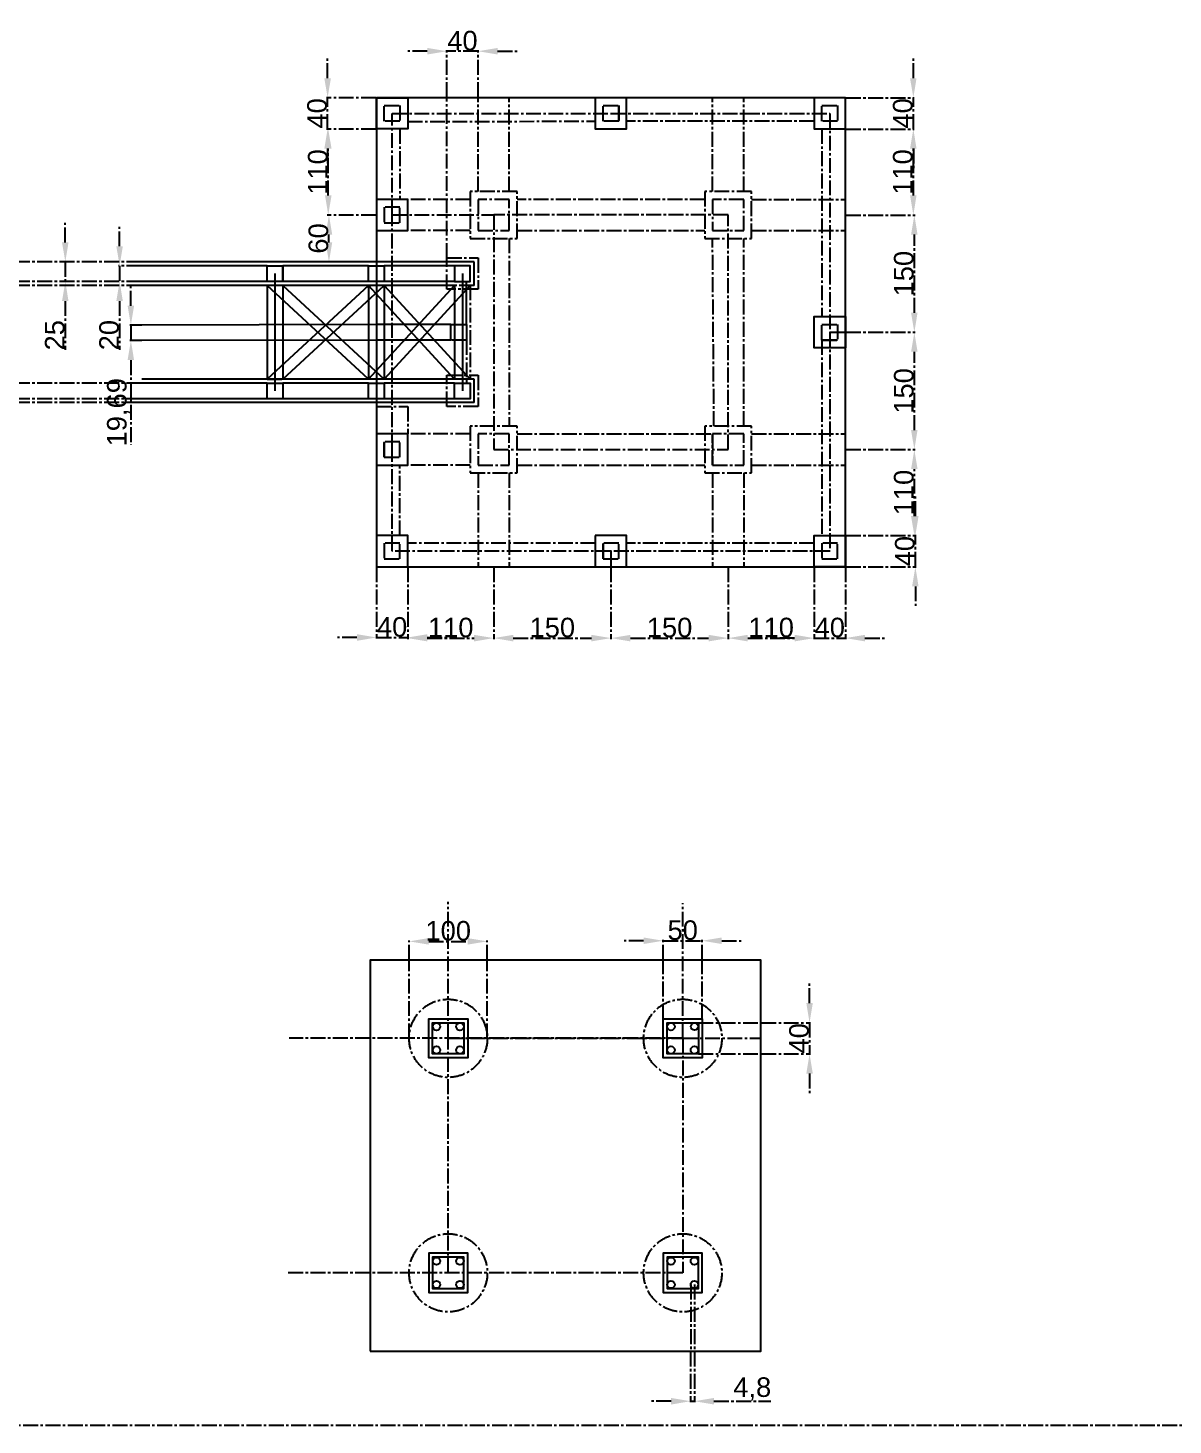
# Model space of a CAD drawing. Header units: centimetres. Extents: x -483 to 5478, y -332 to 3204.
# Drawn here: x 2526 to 3991, y -332 to 1455 of the extents above; entities that cross this region are included whole.
import ezdxf

# ---------------------------------------------------------------- set-up
doc = ezdxf.new("R2010")
doc.units = ezdxf.units.CM
doc.linetypes.add('AXES2', pattern=[28.575, 19.05, -3.175, 3.175, -3.175])
doc.styles.get("Standard").update_dxf_attribs({"font": 'arial.ttf'})
doc.dimstyles.new('ISO-25', dxfattribs={"dimtxt": 25, "dimasz": 25, "dimexe": 1.25, "dimexo": 0.625, "dimtad": 1, "dimtxsty": 'Standard', "dimcen": 2.5, "dimadec": 0, "dimazin": 0, "dimtfac": 1, "dimtmove": 0, "dimatfit": 3, "dimfxl": 1, "dimarcsym": 0})

# ---------------------------------------------------------------- blocks, each defined once
blk = doc.blocks.new('*D61')
at = {"color": 0, "linetype": 'AXES2', "lineweight": -2, "transparency": 16777216}
for p, q in [((3013.6, 263.2), (3013.6, 287.9)), ((3038.6, 286.6), (3088.6, 286.6)), ((3113.6, 263.2), (3113.6, 287.9))]:
    blk.add_line(p, q, dxfattribs=at)
at = {"color": 0, "linetype": 'AXES2', "transparency": 16777216}
for points in [[(3038.6, 290.8), (3038.6, 282.5), (3013.6, 286.6)], [(3088.6, 290.8), (3088.6, 282.5), (3113.6, 286.6)]]:
    blk.add_solid(points, dxfattribs=at)
at = {"layer": 'Defpoints', "color": 0, "linetype": 'AXES2', "transparency": 16777216}
for p in [(3113.6, 286.6), (3013.6, 262.6), (3113.6, 262.6)]:
    blk.add_point(p, dxfattribs=at)
at = {"color": 0, "linetype": 'AXES2', "transparency": 16777216, "insert": (3063.6, 300), "char_height": 25, "attachment_point": 5}
blk.add_mtext('100', dxfattribs=at)
blk = doc.blocks.new('*D62')
at = {"color": 0, "linetype": 'AXES2', "lineweight": -2, "transparency": 16777216}
for p, q in [((3313.6, 287.4), (3288.6, 287.4)), ((3338.6, 263.2), (3338.6, 288.7)), ((3338.6, 287.4), (3388.6, 287.4)), ((3388.6, 263.2), (3388.6, 288.7)), ((3413.6, 287.4), (3438.6, 287.4))]:
    blk.add_line(p, q, dxfattribs=at)
at = {"color": 0, "linetype": 'AXES2', "transparency": 16777216}
for points in [[(3313.6, 291.6), (3313.6, 283.2), (3338.6, 287.4)], [(3413.6, 291.6), (3413.6, 283.2), (3388.6, 287.4)]]:
    blk.add_solid(points, dxfattribs=at)
at = {"layer": 'Defpoints', "color": 0, "linetype": 'AXES2', "transparency": 16777216}
for p in [(3388.6, 287.4), (3338.6, 262.6), (3388.6, 262.6)]:
    blk.add_point(p, dxfattribs=at)
at = {"color": 0, "linetype": 'AXES2', "transparency": 16777216, "insert": (3363.6, 300.8), "char_height": 25, "attachment_point": 5}
blk.add_mtext('50', dxfattribs=at)
blk = doc.blocks.new('*D63')
at = {"color": 0, "linetype": 'AXES2', "lineweight": -2, "transparency": 16777216}
for p, q in [((3525.9, 207.6), (3525.9, 232.6)), ((3464.3, 182.6), (3527.2, 182.6)), ((3525.9, 182.6), (3525.9, 142.6)), ((3464.3, 142.6), (3527.2, 142.6)), ((3525.9, 117.6), (3525.9, 92.6))]:
    blk.add_line(p, q, dxfattribs=at)
at = {"color": 0, "linetype": 'AXES2', "transparency": 16777216}
for points in [[(3521.8, 207.6), (3530.1, 207.6), (3525.9, 182.6)], [(3521.8, 117.6), (3530.1, 117.6), (3525.9, 142.6)]]:
    blk.add_solid(points, dxfattribs=at)
at = {"layer": 'Defpoints', "color": 0, "linetype": 'AXES2', "transparency": 16777216}
for p in [(3463.6, 182.6), (3463.6, 142.6), (3525.9, 142.6)]:
    blk.add_point(p, dxfattribs=at)
at = {"color": 0, "linetype": 'AXES2', "transparency": 16777216, "insert": (3512.5, 162.6), "char_height": 25, "attachment_point": 5, "rotation": 90}
blk.add_mtext('40', dxfattribs=at)
blk = doc.blocks.new('*D64')
at = {"color": 0, "linetype": 'AXES2', "lineweight": -2, "transparency": 16777216}
for p, q in [((3373.8, -238), (3373.8, -302.8)), ((3378.6, -238), (3378.6, -302.8)), ((3348.8, -301.6), (3323.8, -301.6)), ((3373.8, -301.6), (3378.6, -301.6)), ((3403.6, -301.6), (3476.5, -301.6))]:
    blk.add_line(p, q, dxfattribs=at)
at = {"color": 0, "linetype": 'AXES2', "transparency": 16777216}
for points in [[(3348.8, -297.4), (3348.8, -305.8), (3373.8, -301.6)], [(3403.6, -297.4), (3403.6, -305.8), (3378.6, -301.6)]]:
    blk.add_solid(points, dxfattribs=at)
at = {"layer": 'Defpoints', "color": 0, "linetype": 'AXES2', "transparency": 16777216}
for p in [(3373.8, -237.4), (3378.6, -237.4), (3378.6, -301.6)]:
    blk.add_point(p, dxfattribs=at)
at = {"color": 0, "linetype": 'AXES2', "transparency": 16777216, "insert": (3452.6, -285.9), "char_height": 25, "attachment_point": 5}
blk.add_mtext('4,8', dxfattribs=at)
blk = doc.blocks.new('*D67')
at = {"color": 0, "linetype": 'AXES2', "lineweight": -2, "transparency": 16777216}
for p, q in [((2971.8, 765.1), (2971.8, 674.1)), ((3011.8, 765.1), (3011.8, 674.1)), ((2946.8, 675.3), (2921.8, 675.3)), ((2971.8, 675.3), (3011.8, 675.3)), ((3036.8, 675.3), (3061.8, 675.3))]:
    blk.add_line(p, q, dxfattribs=at)
at = {"color": 0, "linetype": 'AXES2', "transparency": 16777216}
for points in [[(2946.8, 679.5), (2946.8, 671.1), (2971.8, 675.3)], [(3036.8, 679.5), (3036.8, 671.1), (3011.8, 675.3)]]:
    blk.add_solid(points, dxfattribs=at)
at = {"layer": 'Defpoints', "color": 0, "linetype": 'AXES2', "transparency": 16777216}
for p in [(2971.8, 765.7), (3011.8, 765.7), (3011.8, 675.3)]:
    blk.add_point(p, dxfattribs=at)
at = {"color": 0, "linetype": 'AXES2', "transparency": 16777216, "insert": (2991.8, 688.7), "char_height": 25, "attachment_point": 5}
blk.add_mtext('40', dxfattribs=at)
blk = doc.blocks.new('*D68')
at = {"color": 0, "linetype": 'AXES2', "lineweight": -2, "transparency": 16777216}
for p, q in [((3011.8, 765.1), (3011.8, 673.3)), ((3121.8, 765.1), (3121.8, 673.3)), ((3036.8, 674.5), (3096.8, 674.5))]:
    blk.add_line(p, q, dxfattribs=at)
at = {"color": 0, "linetype": 'AXES2', "transparency": 16777216}
for points in [[(3036.8, 678.7), (3036.8, 670.3), (3011.8, 674.5)], [(3096.8, 678.7), (3096.8, 670.3), (3121.8, 674.5)]]:
    blk.add_solid(points, dxfattribs=at)
at = {"layer": 'Defpoints', "color": 0, "linetype": 'AXES2', "transparency": 16777216}
for p in [(3011.8, 765.7), (3121.8, 765.7), (3121.8, 674.5)]:
    blk.add_point(p, dxfattribs=at)
at = {"color": 0, "linetype": 'AXES2', "transparency": 16777216, "insert": (3066.8, 687.9), "char_height": 25, "attachment_point": 5}
blk.add_mtext('110', dxfattribs=at)
blk = doc.blocks.new('*D69')
at = {"color": 0, "linetype": 'AXES2', "lineweight": -2, "transparency": 16777216}
for p, q in [((3121.8, 765.1), (3121.8, 673.3)), ((3271.8, 765.1), (3271.8, 673.3)), ((3146.8, 674.5), (3246.8, 674.5))]:
    blk.add_line(p, q, dxfattribs=at)
at = {"color": 0, "linetype": 'AXES2', "transparency": 16777216}
for points in [[(3146.8, 678.7), (3146.8, 670.3), (3121.8, 674.5)], [(3246.8, 678.7), (3246.8, 670.3), (3271.8, 674.5)]]:
    blk.add_solid(points, dxfattribs=at)
at = {"layer": 'Defpoints', "color": 0, "linetype": 'AXES2', "transparency": 16777216}
for p in [(3121.8, 765.7), (3271.8, 765.7), (3271.8, 674.5)]:
    blk.add_point(p, dxfattribs=at)
at = {"color": 0, "linetype": 'AXES2', "transparency": 16777216, "insert": (3196.8, 687.9), "char_height": 25, "attachment_point": 5}
blk.add_mtext('150', dxfattribs=at)
blk = doc.blocks.new('*D70')
at = {"color": 0, "linetype": 'AXES2', "lineweight": -2, "transparency": 16777216}
for p, q in [((3271.8, 765.1), (3271.8, 673.3)), ((3421.8, 765.1), (3421.8, 673.3)), ((3296.8, 674.5), (3396.8, 674.5))]:
    blk.add_line(p, q, dxfattribs=at)
at = {"color": 0, "linetype": 'AXES2', "transparency": 16777216}
for points in [[(3296.8, 678.7), (3296.8, 670.3), (3271.8, 674.5)], [(3396.8, 678.7), (3396.8, 670.3), (3421.8, 674.5)]]:
    blk.add_solid(points, dxfattribs=at)
at = {"layer": 'Defpoints', "color": 0, "linetype": 'AXES2', "transparency": 16777216}
for p in [(3271.8, 765.7), (3421.8, 765.7), (3421.8, 674.5)]:
    blk.add_point(p, dxfattribs=at)
at = {"color": 0, "linetype": 'AXES2', "transparency": 16777216, "insert": (3346.8, 687.9), "char_height": 25, "attachment_point": 5}
blk.add_mtext('150', dxfattribs=at)
blk = doc.blocks.new('*D71')
at = {"color": 0, "linetype": 'AXES2', "lineweight": -2, "transparency": 16777216}
for p, q in [((3421.8, 765.1), (3421.8, 673.3)), ((3531.8, 765.1), (3531.8, 673.3)), ((3446.8, 674.5), (3506.8, 674.5))]:
    blk.add_line(p, q, dxfattribs=at)
at = {"color": 0, "linetype": 'AXES2', "transparency": 16777216}
for points in [[(3446.8, 678.7), (3446.8, 670.3), (3421.8, 674.5)], [(3506.8, 678.7), (3506.8, 670.3), (3531.8, 674.5)]]:
    blk.add_solid(points, dxfattribs=at)
at = {"layer": 'Defpoints', "color": 0, "linetype": 'AXES2', "transparency": 16777216}
for p in [(3421.8, 765.7), (3531.8, 765.7), (3531.8, 674.5)]:
    blk.add_point(p, dxfattribs=at)
at = {"color": 0, "linetype": 'AXES2', "transparency": 16777216, "insert": (3476.8, 687.9), "char_height": 25, "attachment_point": 5}
blk.add_mtext('110', dxfattribs=at)
blk = doc.blocks.new('*D72')
at = {"color": 0, "linetype": 'AXES2', "lineweight": -2, "transparency": 16777216}
for p, q in [((3531.8, 765.1), (3531.8, 673.3)), ((3571.8, 765.1), (3571.8, 673.3)), ((3506.8, 674.5), (3481.8, 674.5)), ((3531.8, 674.5), (3571.8, 674.5)), ((3596.8, 674.5), (3621.8, 674.5))]:
    blk.add_line(p, q, dxfattribs=at)
at = {"color": 0, "linetype": 'AXES2', "transparency": 16777216}
for points in [[(3506.8, 678.7), (3506.8, 670.3), (3531.8, 674.5)], [(3596.8, 678.7), (3596.8, 670.3), (3571.8, 674.5)]]:
    blk.add_solid(points, dxfattribs=at)
at = {"layer": 'Defpoints', "color": 0, "linetype": 'AXES2', "transparency": 16777216}
for p in [(3531.8, 765.7), (3571.8, 765.7), (3571.8, 674.5)]:
    blk.add_point(p, dxfattribs=at)
at = {"color": 0, "linetype": 'AXES2', "transparency": 16777216, "insert": (3551.8, 687.9), "char_height": 25, "attachment_point": 5}
blk.add_mtext('40', dxfattribs=at)
blk = doc.blocks.new('*D73')
at = {"color": 0, "linetype": 'AXES2', "lineweight": -2, "transparency": 16777216}
for p, q in [((3661.3, 830.7), (3661.3, 855.7)), ((3572.4, 805.7), (3662.5, 805.7)), ((3661.3, 765.7), (3661.3, 805.7)), ((3572.4, 765.7), (3662.5, 765.7)), ((3661.3, 740.7), (3661.3, 715.7))]:
    blk.add_line(p, q, dxfattribs=at)
at = {"color": 0, "linetype": 'AXES2', "transparency": 16777216}
for points in [[(3657.1, 830.7), (3665.4, 830.7), (3661.3, 805.7)], [(3657.1, 740.7), (3665.4, 740.7), (3661.3, 765.7)]]:
    blk.add_solid(points, dxfattribs=at)
at = {"layer": 'Defpoints', "color": 0, "linetype": 'AXES2', "transparency": 16777216}
for p in [(3571.8, 805.7), (3661.3, 805.7), (3571.8, 765.7)]:
    blk.add_point(p, dxfattribs=at)
at = {"color": 0, "linetype": 'AXES2', "transparency": 16777216, "insert": (3647.9, 785.7), "char_height": 25, "attachment_point": 5, "rotation": 90}
blk.add_mtext('40', dxfattribs=at)
blk = doc.blocks.new('*D74')
at = {"color": 0, "linetype": 'AXES2', "lineweight": -2, "transparency": 16777216}
for p, q in [((3572.4, 915.7), (3661.2, 915.7)), ((3660, 830.7), (3660, 890.7)), ((3572.4, 805.7), (3661.2, 805.7))]:
    blk.add_line(p, q, dxfattribs=at)
at = {"color": 0, "linetype": 'AXES2', "transparency": 16777216}
for points in [[(3655.8, 890.7), (3664.1, 890.7), (3660, 915.7)], [(3655.8, 830.7), (3664.1, 830.7), (3660, 805.7)]]:
    blk.add_solid(points, dxfattribs=at)
at = {"layer": 'Defpoints', "color": 0, "linetype": 'AXES2', "transparency": 16777216}
for p in [(3571.8, 915.7), (3660, 915.7), (3571.8, 805.7)]:
    blk.add_point(p, dxfattribs=at)
at = {"color": 0, "linetype": 'AXES2', "transparency": 16777216, "insert": (3646.6, 860.7), "char_height": 25, "attachment_point": 5, "rotation": 90}
blk.add_mtext('110', dxfattribs=at)
blk = doc.blocks.new('*D75')
at = {"color": 0, "linetype": 'AXES2', "lineweight": -2, "transparency": 16777216}
for p, q in [((3572.4, 1065.7), (3661.2, 1065.7)), ((3660, 940.7), (3660, 1040.7)), ((3572.4, 915.7), (3661.2, 915.7))]:
    blk.add_line(p, q, dxfattribs=at)
at = {"color": 0, "linetype": 'AXES2', "transparency": 16777216}
for points in [[(3655.8, 1040.7), (3664.1, 1040.7), (3660, 1065.7)], [(3655.8, 940.7), (3664.1, 940.7), (3660, 915.7)]]:
    blk.add_solid(points, dxfattribs=at)
at = {"layer": 'Defpoints', "color": 0, "linetype": 'AXES2', "transparency": 16777216}
for p in [(3571.8, 1065.7), (3660, 1065.7), (3571.8, 915.7)]:
    blk.add_point(p, dxfattribs=at)
at = {"color": 0, "linetype": 'AXES2', "transparency": 16777216, "insert": (3646.6, 990.7), "char_height": 25, "attachment_point": 5, "rotation": 90}
blk.add_mtext('150', dxfattribs=at)
blk = doc.blocks.new('*D76')
at = {"color": 0, "linetype": 'AXES2', "lineweight": -2, "transparency": 16777216}
for p, q in [((3572.4, 1215.7), (3661.2, 1215.7)), ((3660, 1090.7), (3660, 1190.7)), ((3572.4, 1065.7), (3661.2, 1065.7))]:
    blk.add_line(p, q, dxfattribs=at)
at = {"color": 0, "linetype": 'AXES2', "transparency": 16777216}
for points in [[(3655.8, 1190.7), (3664.1, 1190.7), (3660, 1215.7)], [(3655.8, 1090.7), (3664.1, 1090.7), (3660, 1065.7)]]:
    blk.add_solid(points, dxfattribs=at)
at = {"layer": 'Defpoints', "color": 0, "linetype": 'AXES2', "transparency": 16777216}
for p in [(3571.8, 1215.7), (3660, 1215.7), (3571.8, 1065.7)]:
    blk.add_point(p, dxfattribs=at)
at = {"color": 0, "linetype": 'AXES2', "transparency": 16777216, "insert": (3646.6, 1140.7), "char_height": 25, "attachment_point": 5, "rotation": 90}
blk.add_mtext('150', dxfattribs=at)
blk = doc.blocks.new('*D77')
at = {"color": 0, "linetype": 'AXES2', "lineweight": -2, "transparency": 16777216}
for p, q in [((3572.4, 1325.7), (3659.9, 1325.7)), ((3658.7, 1240.7), (3658.7, 1300.7)), ((3572.4, 1215.7), (3659.9, 1215.7))]:
    blk.add_line(p, q, dxfattribs=at)
at = {"color": 0, "linetype": 'AXES2', "transparency": 16777216}
for points in [[(3654.5, 1300.7), (3662.8, 1300.7), (3658.7, 1325.7)], [(3654.5, 1240.7), (3662.8, 1240.7), (3658.7, 1215.7)]]:
    blk.add_solid(points, dxfattribs=at)
at = {"layer": 'Defpoints', "color": 0, "linetype": 'AXES2', "transparency": 16777216}
for p in [(3571.8, 1325.7), (3658.7, 1325.7), (3571.8, 1215.7)]:
    blk.add_point(p, dxfattribs=at)
at = {"color": 0, "linetype": 'AXES2', "transparency": 16777216, "insert": (3645.3, 1270.7), "char_height": 25, "attachment_point": 5, "rotation": 90}
blk.add_mtext('110', dxfattribs=at)
blk = doc.blocks.new('*D78')
at = {"color": 0, "linetype": 'AXES2', "lineweight": -2, "transparency": 16777216}
for p, q in [((3658.7, 1390.7), (3658.7, 1415.7)), ((3572.4, 1365.7), (3659.9, 1365.7)), ((3658.7, 1325.7), (3658.7, 1365.7)), ((3572.4, 1325.7), (3659.9, 1325.7)), ((3658.7, 1300.7), (3658.7, 1275.7))]:
    blk.add_line(p, q, dxfattribs=at)
at = {"color": 0, "linetype": 'AXES2', "transparency": 16777216}
for points in [[(3654.5, 1390.7), (3662.8, 1390.7), (3658.7, 1365.7)], [(3654.5, 1300.7), (3662.8, 1300.7), (3658.7, 1325.7)]]:
    blk.add_solid(points, dxfattribs=at)
at = {"layer": 'Defpoints', "color": 0, "linetype": 'AXES2', "transparency": 16777216}
for p in [(3571.8, 1365.7), (3658.7, 1365.7), (3571.8, 1325.7)]:
    blk.add_point(p, dxfattribs=at)
at = {"color": 0, "linetype": 'AXES2', "transparency": 16777216, "insert": (3645.3, 1345.7), "char_height": 25, "attachment_point": 5, "rotation": 90}
blk.add_mtext('40', dxfattribs=at)
blk = doc.blocks.new('*D79')
at = {"color": 0, "linetype": 'AXES2', "lineweight": -2, "transparency": 16777216}
for p, q in [((3036.8, 1425.2), (3011.8, 1425.2)), ((3061.8, 1366.4), (3061.8, 1426.4)), ((3101.8, 1425.2), (3061.8, 1425.2)), ((3101.8, 1366.4), (3101.8, 1426.4)), ((3126.8, 1425.2), (3151.8, 1425.2))]:
    blk.add_line(p, q, dxfattribs=at)
at = {"color": 0, "linetype": 'AXES2', "transparency": 16777216}
for points in [[(3036.8, 1429.4), (3036.8, 1421), (3061.8, 1425.2)], [(3126.8, 1429.4), (3126.8, 1421), (3101.8, 1425.2)]]:
    blk.add_solid(points, dxfattribs=at)
at = {"layer": 'Defpoints', "color": 0, "linetype": 'AXES2', "transparency": 16777216}
for p in [(3061.8, 1425.2), (3061.8, 1365.7), (3101.8, 1365.7)]:
    blk.add_point(p, dxfattribs=at)
at = {"color": 0, "linetype": 'AXES2', "transparency": 16777216, "insert": (3081.8, 1438.6), "char_height": 25, "attachment_point": 5}
blk.add_mtext('40', dxfattribs=at)
blk = doc.blocks.new('*D80')
at = {"color": 0, "linetype": 'AXES2', "lineweight": -2, "transparency": 16777216}
for p, q in [((2971.2, 1215.7), (2909.7, 1215.7)), ((2911, 1180.7), (2911, 1190.7)), ((2971.2, 1155.7), (2909.7, 1155.7))]:
    blk.add_line(p, q, dxfattribs=at)
at = {"color": 0, "linetype": 'AXES2', "transparency": 16777216}
for points in [[(2906.8, 1190.7), (2915.2, 1190.7), (2911, 1215.7)], [(2906.8, 1180.7), (2915.2, 1180.7), (2911, 1155.7)]]:
    blk.add_solid(points, dxfattribs=at)
at = {"layer": 'Defpoints', "color": 0, "linetype": 'AXES2', "transparency": 16777216}
for p in [(2911, 1215.7), (2971.8, 1215.7), (2971.8, 1155.7)]:
    blk.add_point(p, dxfattribs=at)
at = {"color": 0, "linetype": 'AXES2', "transparency": 16777216, "insert": (2897.6, 1185.7), "char_height": 25, "attachment_point": 5, "rotation": 90}
blk.add_mtext('60', dxfattribs=at)
blk = doc.blocks.new('*D81')
at = {"color": 0, "linetype": 'AXES2', "lineweight": -2, "transparency": 16777216}
for p, q in [((2971.2, 1325.7), (2908.9, 1325.7)), ((2910.1, 1240.7), (2910.1, 1300.7)), ((2971.2, 1215.7), (2908.9, 1215.7))]:
    blk.add_line(p, q, dxfattribs=at)
at = {"color": 0, "linetype": 'AXES2', "transparency": 16777216}
for points in [[(2906, 1300.7), (2914.3, 1300.7), (2910.1, 1325.7)], [(2906, 1240.7), (2914.3, 1240.7), (2910.1, 1215.7)]]:
    blk.add_solid(points, dxfattribs=at)
at = {"layer": 'Defpoints', "color": 0, "linetype": 'AXES2', "transparency": 16777216}
for p in [(2910.1, 1325.7), (2971.8, 1325.7), (2971.8, 1215.7)]:
    blk.add_point(p, dxfattribs=at)
at = {"color": 0, "linetype": 'AXES2', "transparency": 16777216, "insert": (2896.8, 1270.7), "char_height": 25, "attachment_point": 5, "rotation": 90}
blk.add_mtext('110', dxfattribs=at)
blk = doc.blocks.new('*D82')
at = {"color": 0, "linetype": 'AXES2', "lineweight": -2, "transparency": 16777216}
for p, q in [((2909.3, 1390.7), (2909.3, 1415.7)), ((2971.2, 1365.7), (2908, 1365.7)), ((2909.3, 1325.7), (2909.3, 1365.7)), ((2971.2, 1325.7), (2908, 1325.7)), ((2909.3, 1300.7), (2909.3, 1275.7))]:
    blk.add_line(p, q, dxfattribs=at)
at = {"color": 0, "linetype": 'AXES2', "transparency": 16777216}
for points in [[(2905.1, 1390.7), (2913.5, 1390.7), (2909.3, 1365.7)], [(2905.1, 1300.7), (2913.5, 1300.7), (2909.3, 1325.7)]]:
    blk.add_solid(points, dxfattribs=at)
at = {"layer": 'Defpoints', "color": 0, "linetype": 'AXES2', "transparency": 16777216}
for p in [(2909.3, 1365.7), (2971.8, 1365.7), (2971.8, 1325.7)]:
    blk.add_point(p, dxfattribs=at)
at = {"color": 0, "linetype": 'AXES2', "transparency": 16777216, "insert": (2895.9, 1345.7), "char_height": 25, "attachment_point": 5, "rotation": 90}
blk.add_mtext('40', dxfattribs=at)
blk = doc.blocks.new('*D83')
at = {"color": 0, "linetype": 'AXES2', "lineweight": -2, "transparency": 16777216}
for p, q in [((2643.2, 1175.7), (2643.2, 1200.7)), ((2671.2, 1150.7), (2641.9, 1150.7)), ((2643.2, 1150.7), (2643.2, 1130.7)), ((2671.2, 1130.7), (2641.9, 1130.7)), ((2643.2, 1105.7), (2643.2, 1043.3))]:
    blk.add_line(p, q, dxfattribs=at)
at = {"color": 0, "linetype": 'AXES2', "transparency": 16777216}
for points in [[(2639, 1175.7), (2647.3, 1175.7), (2643.2, 1150.7)], [(2639, 1105.7), (2647.3, 1105.7), (2643.2, 1130.7)]]:
    blk.add_solid(points, dxfattribs=at)
at = {"layer": 'Defpoints', "color": 0, "linetype": 'AXES2', "transparency": 16777216}
for p in [(2671.8, 1150.7), (2643.2, 1130.7), (2671.8, 1130.7)]:
    blk.add_point(p, dxfattribs=at)
at = {"color": 0, "linetype": 'AXES2', "transparency": 16777216, "insert": (2629.8, 1062), "char_height": 25, "attachment_point": 5, "rotation": 90}
blk.add_mtext('20', dxfattribs=at)
blk = doc.blocks.new('*D84')
at = {"color": 0, "linetype": 'AXES2', "lineweight": -2, "transparency": 16777216}
for p, q in [((2573.7, 1180.7), (2573.7, 1205.7)), ((2671.2, 1155.7), (2572.4, 1155.7)), ((2573.7, 1155.7), (2573.7, 1130.7)), ((2671.2, 1130.7), (2572.4, 1130.7)), ((2573.7, 1105.7), (2573.7, 1043.1))]:
    blk.add_line(p, q, dxfattribs=at)
at = {"color": 0, "linetype": 'AXES2', "transparency": 16777216}
for points in [[(2569.5, 1180.7), (2577.8, 1180.7), (2573.7, 1155.7)], [(2569.5, 1105.7), (2577.8, 1105.7), (2573.7, 1130.7)]]:
    blk.add_solid(points, dxfattribs=at)
at = {"layer": 'Defpoints', "color": 0, "linetype": 'AXES2', "transparency": 16777216}
for p in [(2671.8, 1155.7), (2573.7, 1130.7), (2671.8, 1130.7)]:
    blk.add_point(p, dxfattribs=at)
at = {"color": 0, "linetype": 'AXES2', "transparency": 16777216, "insert": (2560.3, 1061.9), "char_height": 25, "attachment_point": 5, "rotation": 90}
blk.add_mtext('25', dxfattribs=at)
blk = doc.blocks.new('*D85')
at = {"color": 0, "linetype": 'AXES2', "lineweight": -2, "transparency": 16777216}
for p, q in [((2657.6, 1099.7), (2657.6, 1124.7)), ((2671.2, 1074.7), (2656.3, 1074.7)), ((2657.6, 1074.7), (2657.6, 1055.1)), ((2671.2, 1055.1), (2656.3, 1055.1)), ((2657.6, 1030.1), (2657.6, 921.7))]:
    blk.add_line(p, q, dxfattribs=at)
at = {"color": 0, "linetype": 'AXES2', "transparency": 16777216}
for points in [[(2653.4, 1099.7), (2661.7, 1099.7), (2657.6, 1074.7)], [(2653.4, 1030.1), (2661.7, 1030.1), (2657.6, 1055.1)]]:
    blk.add_solid(points, dxfattribs=at)
at = {"layer": 'Defpoints', "color": 0, "linetype": 'AXES2', "transparency": 16777216}
for p in [(2671.8, 1074.7), (2657.6, 1055.1), (2671.8, 1055.1)]:
    blk.add_point(p, dxfattribs=at)
at = {"color": 0, "linetype": 'AXES2', "transparency": 16777216, "insert": (2641.9, 963.4), "char_height": 25, "attachment_point": 5, "rotation": 90}
blk.add_mtext('19,69', dxfattribs=at)
blk = doc.blocks.new('*D86')
at = {"color": 0, "linetype": 'AXES2', "lineweight": -2, "transparency": 16777216}
for p, q in [((2671.2, 1155.7), (2319.1, 1155.7)), ((2320.4, 1130.7), (2320.4, 1000.7)), ((2671.2, 975.7), (2319.1, 975.7))]:
    blk.add_line(p, q, dxfattribs=at)
at = {"color": 0, "linetype": 'AXES2', "transparency": 16777216}
for points in [[(2316.2, 1130.7), (2324.5, 1130.7), (2320.4, 1155.7)], [(2316.2, 1000.7), (2324.5, 1000.7), (2320.4, 975.7)]]:
    blk.add_solid(points, dxfattribs=at)
at = {"layer": 'Defpoints', "color": 0, "linetype": 'AXES2', "transparency": 16777216}
for p in [(2671.8, 1155.7), (2320.4, 975.7), (2671.8, 975.7)]:
    blk.add_point(p, dxfattribs=at)
at = {"color": 0, "linetype": 'AXES2', "transparency": 16777216, "insert": (2307, 1065.7), "char_height": 25, "attachment_point": 5, "rotation": 90}
blk.add_mtext('180', dxfattribs=at)
blk = doc.blocks.new('*D87')
at = {"color": 0, "linetype": 'AXES2', "lineweight": -2, "transparency": 16777216}
for p, q in [((2671.2, 1130.7), (2374.5, 1130.7)), ((2375.7, 1105.7), (2375.7, 1025.7)), ((2671.2, 1000.7), (2374.5, 1000.7))]:
    blk.add_line(p, q, dxfattribs=at)
at = {"color": 0, "linetype": 'AXES2', "transparency": 16777216}
for points in [[(2371.6, 1105.7), (2379.9, 1105.7), (2375.7, 1130.7)], [(2371.6, 1025.7), (2379.9, 1025.7), (2375.7, 1000.7)]]:
    blk.add_solid(points, dxfattribs=at)
at = {"layer": 'Defpoints', "color": 0, "linetype": 'AXES2', "transparency": 16777216}
for p in [(2671.8, 1130.7), (2375.7, 1000.7), (2671.8, 1000.7)]:
    blk.add_point(p, dxfattribs=at)
at = {"color": 0, "linetype": 'AXES2', "transparency": 16777216, "insert": (2362.3, 1065.7), "char_height": 25, "attachment_point": 5, "rotation": 90}
blk.add_mtext('130', dxfattribs=at)
blk = doc.blocks.new('*D88')
at = {"color": 0, "linetype": 'AXES2', "lineweight": -2, "transparency": 16777216}
for p, q in [((2671.2, 1125.7), (2457.5, 1125.7)), ((2458.7, 1005.7), (2458.7, 1100.7)), ((2671.2, 980.7), (2457.5, 980.7))]:
    blk.add_line(p, q, dxfattribs=at)
at = {"color": 0, "linetype": 'AXES2', "transparency": 16777216}
for points in [[(2454.6, 1100.7), (2462.9, 1100.7), (2458.7, 1125.7)], [(2454.6, 1005.7), (2462.9, 1005.7), (2458.7, 980.7)]]:
    blk.add_solid(points, dxfattribs=at)
at = {"layer": 'Defpoints', "color": 0, "linetype": 'AXES2', "transparency": 16777216}
for p in [(2458.7, 1125.7), (2671.8, 1125.7), (2671.8, 980.7)]:
    blk.add_point(p, dxfattribs=at)
at = {"color": 0, "linetype": 'AXES2', "transparency": 16777216, "insert": (2445.4, 1053.2), "char_height": 25, "attachment_point": 5, "rotation": 90}
blk.add_mtext('145', dxfattribs=at)

msp = doc.modelspace()

# ---------------------------------------------------------------- linework, layer by layer
at = {"linetype": 'AXES2'}
for p, q in [((3061.799, 1160.747), (3061.799, 1365.747)), ((3281.799, 1335.747), (3281.799, 1355.747)), ((3001.799, 1205.747), (3001.799, 1225.747)), ((3091.799, 1130.747), (3091.799, 1150.747)), ((2971.799, 1125.747), (2841.799, 1125.747)), ((3096.799, 1125.747), (2971.799, 1125.747)), ((3091.799, 1125.747), (3091.799, 1005.747)), ((3086.799, 1055.747), (3086.799, 1000.747)), ((3541.799, 1055.747), (3561.799, 1055.747)), ((3551.799, 1065.747), (3571.799, 1065.747)), ((2831.799, 1005.747), (2851.799, 1005.747)), ((2981.799, 1005.747), (2961.799, 1005.747)), ((2981.799, 1005.747), (2961.799, 1005.747)), ((3091.799, 1005.747), (3071.799, 1005.747)), ((2831.799, 1000.747), (2851.799, 1000.747)), ((3071.799, 980.747), (3071.799, 1000.747)), ((2981.799, 905.747), (2981.799, 925.747)), ((3261.799, 775.747), (3261.799, 795.747)), ((3271.799, 785.747), (3271.799, 765.747)), ((3013.639, 162.616), (3013.639, 262.616)), ((3113.639, 162.616), (3113.639, 262.616)), ((3338.639, 187.616), (3338.639, 262.616)), ((3388.639, 187.616), (3388.639, 262.616)), ((3383.639, 182.616), (3463.639, 182.616)), ((3063.639, 162.616), (3063.639, 162.616)), ((3363.639, 162.616), (3463.639, 162.616)), ((3383.639, 142.616), (3463.639, 142.616)), ((3373.836, -152.384), (3373.836, -237.384)), ((3378.639, -152.384), (3378.639, -237.384)), ((2262.549, -332.072), (5456.129, -332.072))]:
    msp.add_line(p, q, dxfattribs=at)
at = {"color": 240, "linetype": 'AXES2', "true_color": 0xed1f24}
for p, q in [((3101.799, 1245.747), (3101.799, 1365.747)), ((3141.799, 1245.747), (3141.799, 1365.747)), ((3401.799, 1245.747), (3401.799, 1365.747)), ((3441.799, 1245.747), (3441.799, 1365.747)), ((2991.799, 1345.747), (3271.799, 1345.747)), ((2991.799, 1215.747), (2991.799, 1345.747)), ((3271.799, 1345.747), (3551.799, 1345.747)), ((3551.799, 1345.747), (3551.799, 1065.747)), ((3001.799, 1325.747), (3001.799, 1235.747)), ((3011.799, 1335.1), (3251.799, 1335.747)), ((3531.799, 1335.747), (3291.799, 1335.747)), ((3541.799, 1325.747), (3541.799, 1085.747)), ((3091.799, 1235.747), (3011.799, 1235.747)), ((3391.799, 1235.747), (3151.799, 1235.747)), ((3451.799, 1235.747), (3571.799, 1235.747)), ((2991.799, 915.747), (2991.799, 1215.747)), ((2991.799, 1215.747), (3121.799, 1215.747)), ((3421.799, 1215.747), (3121.799, 1215.747)), ((3121.799, 1215.747), (3121.799, 915.747)), ((3421.799, 915.747), (3421.799, 1215.747)), ((3091.799, 1195.747), (3011.799, 1195.747)), ((3141.799, 1185.747), (3141.799, 945.747)), ((3151.799, 1195.747), (3391.799, 1195.747)), ((3403.617, 945.747), (3401.799, 1185.747)), ((3441.799, 945.747), (3441.799, 1185.747)), ((3451.799, 1195.747), (3571.799, 1195.747)), ((3541.799, 1055.747), (3541.799, 805.747)), ((3551.799, 1065.747), (3551.799, 785.747)), ((2971.799, 970.747), (3011.799, 970.747)), ((3011.799, 970.747), (3011.799, 935.747)), ((3091.799, 935.747), (3011.799, 935.747)), ((3141.799, 895.747), (3141.799, 935.747)), ((3151.799, 935.747), (3401.799, 935.747)), ((3401.799, 895.747), (3401.799, 935.747)), ((3451.799, 935.747), (3571.799, 935.747)), ((2991.799, 785.747), (2991.799, 915.747)), ((3121.799, 915.747), (3421.799, 915.747)), ((3001.799, 805.747), (3001.799, 895.747)), ((3091.799, 895.747), (3011.799, 895.747)), ((3151.799, 895.747), (3391.799, 895.747)), ((3451.799, 895.747), (3571.799, 895.747)), ((3101.799, 885.747), (3101.799, 765.747)), ((3141.799, 885.747), (3141.799, 765.747)), ((3401.799, 885.747), (3401.799, 765.747)), ((3441.799, 885.747), (3441.799, 765.747)), ((3251.799, 795.747), (3011.799, 795.747)), ((3531.799, 795.747), (3291.799, 795.747)), ((3271.799, 785.747), (2991.799, 785.747)), ((3551.799, 785.747), (3271.799, 785.747))]:
    msp.add_line(p, q, dxfattribs=at)
at = {"color": 244, "true_color": 0x991b1e}
for p, q in [((2841.799, 1155.747), (2671.799, 1155.747)), ((2971.799, 1155.747), (2841.799, 1155.747)), ((3096.799, 1155.747), (2971.799, 1155.747)), ((3096.799, 1125.747), (3096.799, 1155.747)), ((3086.799, 1075.747), (3086.799, 1130.747)), ((2841.799, 1125.747), (2671.799, 1125.747)), ((2831.799, 1125.747), (2831.799, 1005.747)), ((2851.799, 1125.747), (2851.799, 1005.747)), ((2981.799, 1125.747), (2851.799, 1125.747)), ((2961.799, 1125.747), (2961.799, 1005.747)), ((2981.799, 1125.747), (2981.799, 1005.747)), ((3071.799, 1125.747), (2981.799, 1125.747)), ((3071.799, 1125.747), (3071.799, 1005.747)), ((2841.799, 1005.747), (2671.799, 1005.747)), ((2971.799, 1005.747), (2841.799, 1005.747)), ((3096.799, 1005.747), (2971.799, 1005.747)), ((3096.799, 975.747), (3096.799, 1005.747)), ((2841.799, 975.747), (2671.799, 975.747)), ((2971.799, 975.747), (2841.799, 975.747)), ((3096.799, 975.747), (2971.799, 975.747))]:
    msp.add_line(p, q, dxfattribs=at)
at = {"color": 241, "true_color": 0xf7abae}
for p, q in [((2831.799, 1150.747), (2671.799, 1150.747)), ((2961.799, 1150.747), (2851.799, 1150.747)), ((3071.799, 1150.747), (2981.799, 1150.747)), ((2831.799, 1130.747), (2671.799, 1130.747)), ((2841.799, 1140.747), (2841.799, 990.747)), ((2961.799, 1130.747), (2851.799, 1130.747)), ((2971.799, 1140.747), (2971.799, 990.747)), ((3071.799, 1130.747), (2981.799, 1130.747)), ((3081.799, 1140.747), (3081.799, 990.747)), ((2961.799, 1125.747), (2831.799, 1005.747)), ((2961.799, 1005.747), (2831.799, 1125.747)), ((2851.799, 1005.747), (2981.799, 1125.747)), ((2851.799, 1125.747), (2981.799, 1005.747)), ((2961.799, 1005.747), (3071.799, 1125.747)), ((3071.799, 1005.747), (2961.799, 1125.747)), ((3091.799, 1125.747), (2981.799, 1005.747)), ((2981.799, 1125.747), (3091.799, 1005.747)), ((2971.799, 1075.747), (2671.8, 1074.743)), ((3066.799, 1075.747), (2971.799, 1075.747)), ((2971.799, 1055.747), (2671.799, 1055.058)), ((3066.799, 1055.747), (2971.799, 1055.747)), ((2831.799, 1000.747), (2671.799, 1000.747)), ((2961.799, 1000.747), (2851.799, 1000.747)), ((3071.799, 1000.747), (2981.799, 1000.747)), ((2831.799, 980.747), (2671.799, 980.747)), ((2961.799, 980.747), (2851.799, 980.747)), ((3071.799, 980.747), (2981.799, 980.747))]:
    msp.add_line(p, q, dxfattribs=at)
at = {"color": 2, "linetype": 'Continuous', "true_color": 0xf1eb1f}
msp.add_line((2851.799, 1130.747), (2851.799, 1150.747), dxfattribs=at)
at = {"color": 242, "linetype": 'AXES2', "true_color": 0xcd2027}
for p, q in [((3063.639, 162.616), (3063.639, 337.218)), ((3363.639, 162.616), (3363.639, 335.661)), ((3363.639, 162.616), (2860.163, 162.616)), ((3063.639, 162.616), (3363.639, 162.616)), ((3063.639, -137.384), (3063.639, 162.616)), ((3363.639, 162.616), (3363.639, -137.384)), ((3363.639, -137.384), (2857.045, -137.384)), ((3363.639, -137.384), (3063.639, -137.384))]:
    msp.add_line(p, q, dxfattribs=at)
at = {"color": 6, "linetype": 'Continuous'}
msp.add_lwpolyline([(2971.799, 765.747), (3571.799, 765.747), (3571.799, 1365.747), (2971.799, 1365.747), (2971.799, 765.747)], close=True, dxfattribs=at)
at = {"color": 41, "true_color": 0xf4ee51}
for points in [[(2971.799, 1365.747), (3011.799, 1365.747), (3011.799, 1325.747), (2971.799, 1325.747), (2971.799, 1365.747)], [(3251.799, 1365.747), (3251.799, 1325.747), (3291.799, 1325.747), (3291.799, 1365.747), (3251.799, 1365.747)], [(3571.799, 1365.747), (3531.799, 1365.747), (3531.799, 1325.747), (3571.799, 1325.747), (3571.799, 1365.747)], [(2971.799, 1195.747), (3011.799, 1195.747), (3011.799, 1235.747), (2971.799, 1235.747), (2971.799, 1195.747)], [(2971.799, 765.747), (3011.799, 765.747), (3011.799, 805.747), (2971.799, 805.747), (2971.799, 765.747)], [(3571.799, 765.747), (3531.799, 765.747), (3531.799, 805.747), (3571.799, 805.747), (3571.799, 765.747)]]:
    msp.add_lwpolyline(points, close=True, dxfattribs=at)
at = {"linetype": 'AXES2'}
for points in [[(2981.799, 1355.747), (3001.799, 1355.747), (3001.799, 1335.747), (2981.799, 1335.747), (2981.799, 1355.747)], [(3281.799, 1355.747), (3281.799, 1335.747), (3261.799, 1335.747), (3261.799, 1355.747), (3281.799, 1355.747)], [(3561.799, 1355.747), (3561.799, 1335.747), (3541.799, 1335.747), (3541.799, 1355.747), (3561.799, 1355.747)], [(2981.799, 1205.747), (3001.799, 1205.747), (3001.799, 1225.747), (2981.799, 1225.747), (2981.799, 1205.747)], [(3101.799, 1120.747), (3061.799, 1120.747), (3061.799, 1160.747), (3101.799, 1160.747), (3101.799, 1120.747)], [(3086.799, 1065.747), (3086.799, 1055.747), (3066.799, 1055.747), (3066.799, 1075.747), (3086.799, 1075.747), (3086.799, 1070.747)], [(3561.799, 1055.747), (3541.799, 1055.747), (3541.799, 1075.747), (3561.799, 1075.747), (3561.799, 1055.747)], [(3101.799, 970.747), (3061.799, 970.747), (3061.799, 1010.747), (3101.799, 1010.747), (3101.799, 970.747)], [(2981.799, 905.747), (3001.799, 905.747), (3001.799, 925.747), (2981.799, 925.747), (2981.799, 905.747)], [(2981.799, 775.747), (3001.799, 775.747), (3001.799, 795.747), (2981.799, 795.747), (2981.799, 775.747)], [(3261.799, 775.747), (3281.799, 775.747), (3281.799, 795.747), (3261.799, 795.747), (3261.799, 775.747)], [(3561.799, 775.747), (3561.799, 795.747), (3541.799, 795.747), (3541.799, 775.747), (3561.799, 775.747)]]:
    msp.add_lwpolyline(points, close=True, dxfattribs=at)
at = {"color": 240, "linetype": 'AXES2', "true_color": 0xed1f24}
for points in [[(3091.799, 1185.747), (3151.799, 1185.747), (3151.799, 1245.747), (3091.799, 1245.747), (3091.799, 1185.747)], [(3101.799, 1195.747), (3141.799, 1195.747), (3141.799, 1235.747), (3101.799, 1235.747), (3101.799, 1195.747)], [(3391.799, 1185.747), (3451.799, 1185.747), (3451.799, 1245.747), (3391.799, 1245.747), (3391.799, 1185.747)], [(3401.799, 1195.747), (3441.799, 1195.747), (3441.799, 1235.747), (3401.799, 1235.747), (3401.799, 1195.747)], [(3091.799, 885.747), (3151.799, 885.747), (3151.799, 945.747), (3091.799, 945.747), (3091.799, 885.747)], [(3101.799, 895.747), (3141.799, 895.747), (3141.799, 935.747), (3101.799, 935.747), (3101.799, 895.747)], [(3391.799, 885.747), (3451.799, 885.747), (3451.799, 945.747), (3391.799, 945.747), (3391.799, 885.747)], [(3401.799, 895.747), (3441.799, 895.747), (3441.799, 935.747), (3401.799, 935.747), (3401.799, 895.747)]]:
    msp.add_lwpolyline(points, close=True, dxfattribs=at)
at = {"color": 2, "linetype": 'Continuous', "true_color": 0xf1eb1f}
for points in [[(2851.799, 1130.747), (2831.799, 1130.747), (2831.799, 1150.747), (2851.799, 1150.747), (2851.799, 1130.747)], [(2971.799, 1130.747), (2961.799, 1130.747), (2961.799, 1150.747), (2981.799, 1150.747), (2981.799, 1130.747), (2971.799, 1130.747)], [(3081.799, 1130.747), (3091.799, 1130.747), (3091.799, 1150.747), (3071.799, 1150.747), (3071.799, 1130.747), (3076.799, 1130.747)], [(2851.799, 980.747), (2831.799, 980.747), (2831.799, 1000.747), (2851.799, 1000.747), (2851.799, 980.747)], [(2971.799, 980.747), (2961.799, 980.747), (2961.799, 1000.747), (2981.799, 1000.747), (2981.799, 980.747), (2971.799, 980.747)], [(3091.799, 990.747), (3091.799, 980.747), (3081.799, 980.747), (3071.799, 980.747), (3071.799, 1000.747), (3091.799, 1000.747), (3091.799, 990.747)]]:
    msp.add_lwpolyline(points, close=True, dxfattribs=at)
at = {"color": 2, "true_color": 0xf1eb1f}
msp.add_lwpolyline([(3571.799, 1045.747), (3531.799, 1045.747), (3531.799, 1085.747), (3571.799, 1085.747), (3571.799, 1045.747)], dxfattribs=at)
at = {"color": 41, "true_color": 0xf4ee51}
for points in [[(2971.799, 895.747), (3011.799, 895.747), (3011.799, 935.747), (2971.799, 935.747), (2971.799, 895.747)], [(3251.799, 805.747), (3251.799, 765.747), (3291.799, 765.747), (3291.799, 805.747), (3251.799, 805.747)]]:
    msp.add_lwpolyline(points, dxfattribs=at)
for points in [[(2963.639, -237.384), (3463.639, -237.384), (3463.639, 262.616), (2963.639, 262.616), (2963.639, -237.384)], [(3063.639, 182.616), (3083.639, 182.616), (3083.639, 142.616), (3043.639, 142.616), (3043.639, 182.616), (3063.639, 182.616)], [(3363.639, 182.616), (3383.639, 182.616), (3383.639, 142.616), (3343.639, 142.616), (3343.639, 182.616), (3363.639, 182.616)], [(3063.639, -157.384), (3083.639, -157.384), (3083.639, -117.384), (3043.639, -117.384), (3043.639, -157.384), (3063.639, -157.384)], [(3363.639, -157.384), (3383.639, -157.384), (3383.639, -117.384), (3343.639, -117.384), (3343.639, -157.384), (3363.639, -157.384)]]:
    msp.add_lwpolyline(points, close=True)
at = {"color": 2, "true_color": 0xf1eb1f}
for points in [[(3063.639, 187.616), (3088.639, 187.616), (3088.639, 137.616), (3038.639, 137.616), (3038.639, 187.616), (3063.639, 187.616)], [(3363.639, 187.616), (3388.639, 187.616), (3388.639, 137.616), (3338.639, 137.616), (3338.639, 187.616), (3363.639, 187.616)], [(3063.639, -162.384), (3088.639, -162.384), (3088.639, -112.384), (3038.639, -112.384), (3038.639, -162.384), (3063.639, -162.384)], [(3363.639, -162.384), (3388.639, -162.384), (3388.639, -112.384), (3338.639, -112.384), (3338.639, -162.384), (3363.639, -162.384)]]:
    msp.add_lwpolyline(points, close=True, dxfattribs=at)
at = {"linetype": 'AXES2'}
for centre in [(3063.639, 162.616), (3363.639, 162.616), (3063.639, -137.384), (3363.639, -137.384)]:
    msp.add_circle(centre, 50, dxfattribs=at)
for centre, radius in [((3048.639, 177.616), 4.803), ((3078.639, 177.616), 4.803), ((3348.639, 177.616), 4.797), ((3378.639, 177.616), 4.614), ((3048.639, 147.616), 4.803), ((3078.639, 147.616), 4.803), ((3348.639, 147.616), 4.803), ((3378.639, 147.616), 4.803), ((3048.639, -122.384), 4.803), ((3078.639, -122.384), 4.803), ((3348.639, -122.384), 4.803), ((3378.639, -122.384), 4.803), ((3048.639, -152.384), 4.803), ((3078.639, -152.384), 4.803), ((3348.639, -152.384), 4.803), ((3378.639, -152.384), 4.803)]:
    msp.add_circle(centre, radius)

# ---------------------------------------------------------------- dimensions: what is measured, and where the dimension line sits
for base, p1, p2, picture, middle in [((3061.799, 1425.184), (3101.799, 1365.747), (3061.799, 1365.747), '*D79', (3081.799, 1438.574)), ((3011.799, 675.311), (2971.799, 765.747), (3011.799, 765.747), '*D67', (2991.799, 688.701)), ((3121.799, 674.503), (3011.799, 765.747), (3121.799, 765.747), '*D68', (3066.799, 687.892)), ((3271.799, 674.503), (3121.799, 765.747), (3271.799, 765.747), '*D69', (3196.799, 687.892)), ((3421.799, 674.503), (3271.799, 765.747), (3421.799, 765.747), '*D70', (3346.799, 687.892)), ((3531.799, 674.503), (3421.799, 765.747), (3531.799, 765.747), '*D71', (3476.799, 687.892)), ((3571.799, 674.503), (3531.799, 765.747), (3571.799, 765.747), '*D72', (3551.799, 687.892)), ((3113.639, 286.638), (3013.639, 262.616), (3113.639, 262.616), '*D61', (3063.639, 300.027)), ((3388.639, 287.407), (3338.639, 262.616), (3388.639, 262.616), '*D62', (3363.639, 300.796)), ((3378.639, -301.587), (3373.836, -237.384), (3378.639, -237.384), '*D64', (3452.55, -285.938))]:
    dim = msp.add_linear_dim(base=base, p1=p1, p2=p2, dimstyle='ISO-25', dxfattribs=at)
    dim.commit()
    dim.dimension.update_dxf_attribs({"geometry": picture, "text_midpoint": middle})
for base, p1, p2, picture, middle in [((2909.294, 1365.747), (2971.799, 1325.747), (2971.799, 1365.747), '*D82', (2895.904, 1345.747)), ((3658.672, 1365.747), (3571.799, 1325.747), (3571.799, 1365.747), '*D78', (3645.283, 1345.747)), ((2910.141, 1325.747), (2971.799, 1215.747), (2971.799, 1325.747), '*D81', (2896.752, 1270.747)), ((3658.667, 1325.747), (3571.799, 1215.747), (3571.799, 1325.747), '*D77', (3645.277, 1270.747)), ((2910.989, 1215.747), (2971.799, 1155.747), (2971.799, 1215.747), '*D80', (2897.599, 1185.747)), ((3659.975, 1215.747), (3571.799, 1065.747), (3571.799, 1215.747), '*D76', (3646.585, 1140.747)), ((2573.67, 1130.747), (2671.799, 1155.747), (2671.799, 1130.747), '*D84', (2560.28, 1061.91)), ((2643.168, 1130.747), (2671.799, 1150.747), (2671.799, 1130.747), '*D83', (2629.778, 1062.046)), ((2320.367, 975.747), (2671.799, 1155.747), (2671.799, 975.747), '*D86', (2306.977, 1065.747)), ((2375.724, 1000.747), (2671.799, 1130.747), (2671.799, 1000.747), '*D87', (2362.326, 1065.747)), ((2458.749, 1125.747), (2671.799, 980.747), (2671.799, 1125.747), '*D88', (2445.359, 1053.247)), ((2657.5796, 1055.058), (2671.8003, 1074.7432), (2671.7994, 1055.058), '*D85', (2641.9307, 963.403)), ((3659.975, 1065.747), (3571.799, 915.747), (3571.799, 1065.747), '*D75', (3646.585, 990.747)), ((3659.975, 915.747), (3571.799, 805.747), (3571.799, 915.747), '*D74', (3646.585, 860.747)), ((3661.282, 805.747), (3571.799, 765.747), (3571.799, 805.747), '*D73', (3647.893, 785.747)), ((3525.917, 142.616), (3463.639, 182.616), (3463.639, 142.616), '*D63', (3512.527, 162.616))]:
    dim = msp.add_linear_dim(base=base, p1=p1, p2=p2, angle=90, dimstyle='ISO-25', dxfattribs=at)
    dim.commit()
    dim.dimension.update_dxf_attribs({"geometry": picture, "text_midpoint": middle})

doc.saveas('drawing.dxf')
